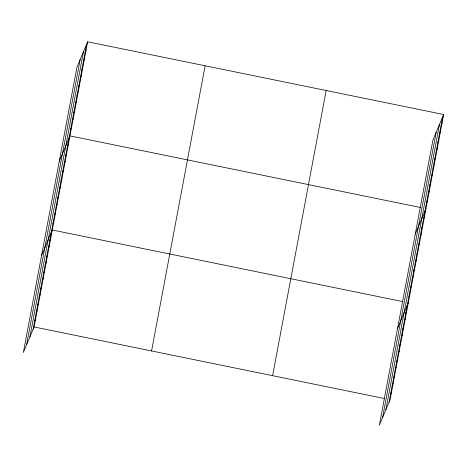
<?xml version="1.0" encoding="UTF-8"?>
<svg xmlns="http://www.w3.org/2000/svg" width="467" height="467" viewBox="0 0 467 467"><rect width="100%" height="100%" fill="white"/><g stroke="black" fill="none" stroke-linecap="round" stroke-linejoin="round"><path stroke-width="0.7" d="M26.572 344.827L80.126 59.653M29.888 336.941L83.441 51.761M33.104 329.282L86.664 44.102M87.638 41.779L76.909 67.312L23.35 352.486L34.085 326.953L87.638 41.779L443.65 114.514L390.091 399.688L379.362 425.221L432.915 140.047L443.65 114.514M151.565 350.956L205.124 65.783M272.611 375.69L326.164 90.51M382.578 417.562L436.137 132.389M385.9 409.67L439.453 124.496M389.116 402.017L442.675 116.838M85.058 52.654L86.033 50.331M83.447 61.212L84.428 58.889M81.842 69.77L82.817 67.446M80.236 78.322L81.211 75.998M78.631 86.88L79.606 84.556M77.02 95.431L78.001 93.108M75.415 103.989L76.395 101.666M73.809 112.547L74.784 110.218M72.204 121.099L73.179 118.776M70.593 129.657L71.574 127.333M59.233 161.419L69.968 135.885L420.382 207.476M67.382 146.766L68.357 144.443M65.777 155.318L66.752 152.995M64.172 163.876L65.146 161.553M62.56 172.434L63.541 170.105M60.955 180.986L61.93 178.663M59.35 189.544L60.325 187.22M57.745 198.096L58.719 195.772M56.133 206.653L57.114 204.33M54.528 215.205L55.503 212.882M52.923 223.763L53.898 221.44M41.557 255.525L52.292 229.998L402.706 301.589M49.8 240.4L50.775 238.077M48.282 248.479L49.257 246.156M46.764 256.558L47.739 254.235M45.246 264.637L46.221 262.314M43.729 272.716L44.704 270.393M42.211 280.801L43.186 278.478M40.693 288.88L41.668 286.557M39.175 296.959L40.15 294.636M37.658 305.039L38.633 302.715M36.14 313.118L37.115 310.794M34.622 321.197L35.603 318.873M441.064 125.389L442.045 123.066M439.459 133.947L440.439 131.624M437.853 142.505L438.828 140.176M436.248 151.057L437.223 148.734M434.637 159.615L435.618 157.291M433.032 168.167L434.012 165.843M431.426 176.724L432.401 174.401M429.821 185.276L430.796 182.953M428.216 193.834L429.191 191.511M426.604 202.392L427.585 200.069M415.245 234.154L425.974 208.621M423.394 219.502L424.369 217.178M421.789 228.054L422.763 225.73M420.177 236.611L421.158 234.288M418.572 245.169L419.547 242.84M416.967 253.721L417.942 251.398M415.361 262.279L416.336 259.956M413.75 270.831L414.731 268.507M412.145 279.389L413.12 277.065M410.54 287.941L411.515 285.617M408.934 296.498L409.909 294.175M397.569 328.26L408.304 302.733M405.805 313.135L406.786 310.812M404.294 321.214L405.268 318.891M402.776 329.293L403.751 326.97M401.258 337.372L402.233 335.049M399.74 345.452L400.715 343.128M398.223 353.537L399.197 351.207M396.705 361.616L397.68 359.292M395.187 369.695L396.162 367.371M393.669 377.774L394.644 375.45M392.152 385.853L393.126 383.53M390.634 393.932L391.609 391.609M34.085 326.953L384.499 398.549"/></g></svg>
